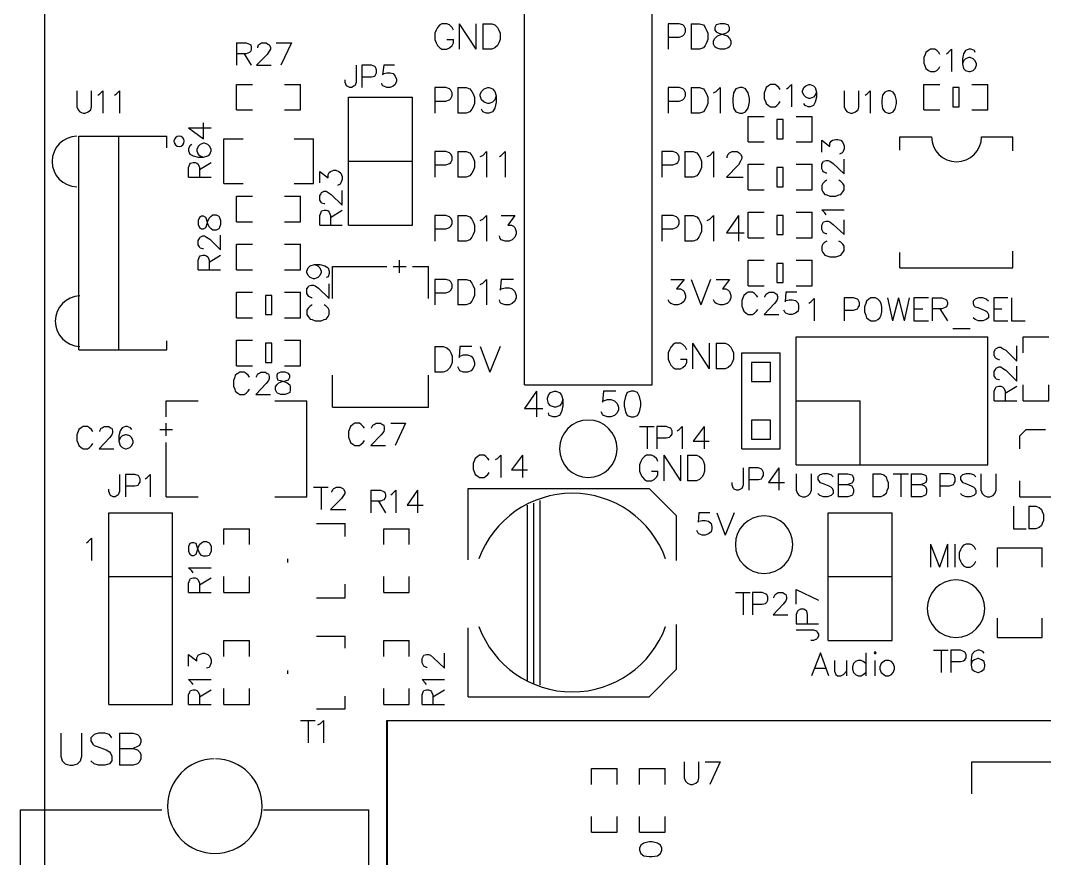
# Model space of a CAD drawing. Extents: x 38.11 to 42.78, y 50.2 to 57.
# Drawn here: x 38.112 to 39.714, y 52.509 to 53.82 of the extents above; entities that cross this region are included whole.
import ezdxf

# ---------------------------------------------------------------- set-up
doc = ezdxf.new("R2010")
doc.units = 0
doc.layers.get('0').update_dxf_attribs({"linetype": 'CONTINUOUS'})
doc.layers.add('gm1', color=3, linetype='CONTINUOUS')
doc.layers.add('gto', color=1, linetype='CONTINUOUS')

# ---------------------------------------------------------------- blocks, each defined once
blk = doc.blocks.new('D12')
blk.add_lwpolyline([(-0.015, -0.015), (0.015, -0.015), (0.015, 0.015), (-0.015, 0.015)], close=True)
blk = doc.blocks.new('D92')
blk.add_lwpolyline([(-0.005, -0.015), (0.005, -0.015), (0.005, 0.015), (-0.005, 0.015)], close=True)

msp = doc.modelspace()

# ---------------------------------------------------------------- linework, layer by layer
at = {"layer": 'gm1', "color": 3}
msp.add_lwpolyline([(38.15, 50.2), (38.15, 57), (42.65, 57)], dxfattribs=at)
at = {"layer": 'gto', "color": 1}
for points in [[(38.15, 50.2), (38.15, 57), (42.65, 57)], [(38.9, 53.25), (38.9, 55.75), (39.1, 55.75)], [(39.1, 53.25), (39.1, 55.75)], [(38.789, 53.805), (38.787, 53.809), (38.783, 53.813), (38.779, 53.815), (38.771, 53.815), (38.768, 53.813), (38.764, 53.809), (38.762, 53.805), (38.76, 53.8), (38.76, 53.79), (38.762, 53.785), (38.764, 53.781), (38.768, 53.777), (38.771, 53.775), (38.779, 53.775), (38.783, 53.777), (38.787, 53.781), (38.789, 53.785), (38.789, 53.79)], [(38.798, 53.815), (38.798, 53.775)], [(38.798, 53.815), (38.824, 53.775)], [(38.824, 53.815), (38.824, 53.775)], [(38.835, 53.815), (38.835, 53.775)], [(38.835, 53.815), (38.849, 53.815), (38.854, 53.813), (38.858, 53.809), (38.86, 53.805), (38.862, 53.8), (38.862, 53.79), (38.86, 53.785), (38.858, 53.781), (38.854, 53.777), (38.849, 53.775), (38.835, 53.775)], [(39.125, 53.794), (39.142, 53.794), (39.148, 53.796), (39.15, 53.798), (39.152, 53.802), (39.152, 53.807), (39.15, 53.811), (39.148, 53.813), (39.142, 53.815), (39.125, 53.815), (39.125, 53.775)], [(39.161, 53.815), (39.161, 53.775)], [(39.161, 53.815), (39.174, 53.815), (39.18, 53.813), (39.183, 53.809), (39.185, 53.805), (39.187, 53.8), (39.187, 53.79), (39.185, 53.785), (39.183, 53.781), (39.18, 53.777), (39.174, 53.775), (39.161, 53.775)], [(39.206, 53.815), (39.2, 53.813), (39.198, 53.809), (39.198, 53.805), (39.2, 53.802), (39.204, 53.8), (39.211, 53.798), (39.217, 53.796), (39.221, 53.792), (39.223, 53.788), (39.223, 53.783), (39.221, 53.779), (39.219, 53.777), (39.213, 53.775), (39.206, 53.775), (39.2, 53.777), (39.198, 53.779), (39.196, 53.783), (39.196, 53.788), (39.198, 53.792), (39.202, 53.796), (39.208, 53.798), (39.215, 53.8), (39.219, 53.802), (39.221, 53.805), (39.221, 53.809), (39.219, 53.813), (39.213, 53.815), (39.206, 53.815)], [(38.45, 53.785), (38.45, 53.75)], [(38.45, 53.785), (38.465, 53.785), (38.47, 53.783), (38.472, 53.782), (38.473, 53.778), (38.473, 53.775), (38.472, 53.772), (38.47, 53.77), (38.465, 53.768), (38.45, 53.768)], [(38.483, 53.777), (38.483, 53.778), (38.484, 53.782), (38.486, 53.783), (38.489, 53.785), (38.496, 53.785), (38.499, 53.783), (38.501, 53.782), (38.503, 53.778), (38.503, 53.775), (38.501, 53.772), (38.498, 53.767), (38.481, 53.75), (38.504, 53.75)], [(38.512, 53.785), (38.536, 53.785)], [(38.536, 53.785), (38.519, 53.75)], [(38.779, 53.79), (38.789, 53.79)], [(38.462, 53.768), (38.473, 53.75)], [(39.55, 53.767), (39.548, 53.77), (39.545, 53.773), (39.542, 53.775), (39.535, 53.775), (39.532, 53.773), (39.528, 53.77), (39.527, 53.767), (39.525, 53.762), (39.525, 53.753), (39.527, 53.748), (39.528, 53.745), (39.532, 53.742), (39.535, 53.74), (39.542, 53.74), (39.545, 53.742), (39.548, 53.745), (39.55, 53.748)], [(39.56, 53.768), (39.563, 53.77), (39.568, 53.775), (39.568, 53.74)], [(39.605, 53.77), (39.604, 53.773), (39.599, 53.775), (39.595, 53.775), (39.59, 53.773), (39.587, 53.768), (39.585, 53.76), (39.585, 53.752), (39.587, 53.745), (39.59, 53.742), (39.595, 53.74), (39.597, 53.74), (39.602, 53.742), (39.605, 53.745), (39.607, 53.75), (39.607, 53.752), (39.605, 53.757), (39.602, 53.76), (39.597, 53.762), (39.595, 53.762), (39.59, 53.76), (39.587, 53.757), (39.585, 53.752)], [(38.637, 53.75), (38.637, 53.723), (38.635, 53.718), (38.633, 53.717), (38.63, 53.715), (38.627, 53.715), (38.623, 53.717), (38.622, 53.718), (38.62, 53.723), (38.62, 53.727)], [(38.646, 53.732), (38.661, 53.732), (38.666, 53.733), (38.667, 53.735), (38.669, 53.738), (38.669, 53.743), (38.667, 53.747), (38.666, 53.748), (38.661, 53.75), (38.646, 53.75), (38.646, 53.715)], [(38.697, 53.75), (38.68, 53.75), (38.678, 53.735), (38.68, 53.737), (38.685, 53.738), (38.69, 53.738), (38.695, 53.737), (38.698, 53.733), (38.7, 53.728), (38.7, 53.725), (38.698, 53.72), (38.695, 53.717), (38.69, 53.715), (38.685, 53.715), (38.68, 53.717), (38.678, 53.718), (38.677, 53.722)], [(38.45, 53.68), (38.45, 53.72), (38.475, 53.72)], [(38.525, 53.72), (38.55, 53.72)], [(38.55, 53.68), (38.55, 53.72)], [(38.76, 53.694), (38.777, 53.694), (38.783, 53.696), (38.785, 53.698), (38.787, 53.702), (38.787, 53.707), (38.785, 53.711), (38.783, 53.713), (38.777, 53.715), (38.76, 53.715), (38.76, 53.675)], [(38.796, 53.715), (38.796, 53.675)], [(38.796, 53.715), (38.809, 53.715), (38.815, 53.713), (38.818, 53.709), (38.82, 53.705), (38.822, 53.7), (38.822, 53.69), (38.82, 53.685), (38.818, 53.681), (38.815, 53.677), (38.809, 53.675), (38.796, 53.675)], [(38.856, 53.702), (38.854, 53.696), (38.85, 53.692), (38.845, 53.69), (38.843, 53.69), (38.837, 53.692), (38.833, 53.696), (38.831, 53.702), (38.831, 53.704), (38.833, 53.709), (38.837, 53.713), (38.843, 53.715), (38.845, 53.715), (38.85, 53.713), (38.854, 53.709), (38.856, 53.702), (38.856, 53.692), (38.854, 53.683), (38.85, 53.677), (38.845, 53.675), (38.841, 53.675), (38.835, 53.677), (38.833, 53.681)], [(39.125, 53.694), (39.142, 53.694), (39.148, 53.696), (39.15, 53.698), (39.152, 53.702), (39.152, 53.707), (39.15, 53.711), (39.148, 53.713), (39.142, 53.715), (39.125, 53.715), (39.125, 53.675)], [(39.161, 53.715), (39.161, 53.675)], [(39.161, 53.715), (39.174, 53.715), (39.18, 53.713), (39.183, 53.709), (39.185, 53.705), (39.187, 53.7), (39.187, 53.69), (39.185, 53.685), (39.183, 53.681), (39.18, 53.677), (39.174, 53.675), (39.161, 53.675)], [(39.196, 53.707), (39.2, 53.709), (39.206, 53.715), (39.206, 53.675)], [(39.237, 53.715), (39.231, 53.713), (39.227, 53.707), (39.226, 53.698), (39.226, 53.692), (39.227, 53.683), (39.231, 53.677), (39.237, 53.675), (39.241, 53.675), (39.246, 53.677), (39.25, 53.683), (39.252, 53.692), (39.252, 53.698), (39.25, 53.707), (39.246, 53.713), (39.241, 53.715), (39.237, 53.715)], [(39.3, 53.712), (39.298, 53.715), (39.295, 53.718), (39.292, 53.72), (39.285, 53.72), (39.282, 53.718), (39.278, 53.715), (39.277, 53.712), (39.275, 53.707), (39.275, 53.698), (39.277, 53.693), (39.278, 53.69), (39.282, 53.687), (39.285, 53.685), (39.292, 53.685), (39.295, 53.687), (39.298, 53.69), (39.3, 53.693)], [(39.31, 53.713), (39.313, 53.715), (39.318, 53.72), (39.318, 53.685)], [(39.357, 53.708), (39.355, 53.703), (39.352, 53.7), (39.347, 53.698), (39.345, 53.698), (39.34, 53.7), (39.337, 53.703), (39.335, 53.708), (39.335, 53.71), (39.337, 53.715), (39.34, 53.718), (39.345, 53.72), (39.347, 53.72), (39.352, 53.718), (39.355, 53.715), (39.357, 53.708), (39.357, 53.7), (39.355, 53.692), (39.352, 53.687), (39.347, 53.685), (39.344, 53.685), (39.339, 53.687), (39.337, 53.69)], [(39.525, 53.72), (39.55, 53.72)], [(39.525, 53.68), (39.525, 53.72)], [(39.6, 53.68), (39.625, 53.68), (39.625, 53.72)], [(39.6, 53.72), (39.625, 53.72)], [(38.2, 53.71), (38.2, 53.685), (38.202, 53.68), (38.205, 53.677), (38.21, 53.675), (38.213, 53.675), (38.218, 53.677), (38.222, 53.68), (38.223, 53.685), (38.223, 53.71)], [(38.233, 53.703), (38.236, 53.705), (38.241, 53.71), (38.241, 53.675)], [(38.259, 53.703), (38.262, 53.705), (38.267, 53.71), (38.267, 53.675)], [(38.625, 53.7), (38.725, 53.7)], [(38.625, 53.5), (38.625, 53.7)], [(38.725, 53.5), (38.725, 53.7)], [(39.4, 53.71), (39.4, 53.685), (39.402, 53.68), (39.405, 53.677), (39.41, 53.675), (39.413, 53.675), (39.418, 53.677), (39.422, 53.68), (39.423, 53.685), (39.423, 53.71)], [(39.433, 53.703), (39.436, 53.705), (39.441, 53.71), (39.441, 53.675)], [(39.469, 53.71), (39.464, 53.708), (39.46, 53.703), (39.459, 53.695), (39.459, 53.69), (39.46, 53.682), (39.464, 53.677), (39.469, 53.675), (39.472, 53.675), (39.477, 53.677), (39.48, 53.682), (39.482, 53.69), (39.482, 53.695), (39.48, 53.703), (39.477, 53.708), (39.472, 53.71), (39.469, 53.71)], [(38.45, 53.68), (38.475, 53.68)], [(38.525, 53.68), (38.55, 53.68)], [(39.25, 53.67), (39.275, 53.67)], [(39.25, 53.63), (39.25, 53.67)], [(39.325, 53.63), (39.35, 53.63), (39.35, 53.67)], [(39.325, 53.67), (39.35, 53.67)], [(39.525, 53.68), (39.55, 53.68)], [(38.375, 53.652), (38.398, 53.635), (38.398, 53.66)], [(38.375, 53.652), (38.41, 53.652)], [(38.203, 53.639), (38.341, 53.639)], [(38.203, 53.305), (38.203, 53.639)], [(38.266, 53.305), (38.266, 53.639)], [(38.341, 53.621), (38.341, 53.639)], [(38.43, 53.635), (38.46, 53.635)], [(38.43, 53.565), (38.43, 53.635)], [(38.54, 53.565), (38.57, 53.565), (38.57, 53.635)], [(38.54, 53.635), (38.57, 53.635)], [(39.487, 53.638), (39.537, 53.638)], [(39.487, 53.617), (39.487, 53.638)], [(39.615, 53.638), (39.664, 53.638)], [(39.664, 53.616), (39.664, 53.638)], [(38.38, 53.626), (38.377, 53.624), (38.375, 53.619), (38.375, 53.616), (38.377, 53.611), (38.382, 53.608), (38.39, 53.606), (38.398, 53.606), (38.405, 53.608), (38.408, 53.611), (38.41, 53.616), (38.41, 53.618), (38.408, 53.623), (38.405, 53.626), (38.4, 53.628), (38.398, 53.628), (38.393, 53.626), (38.39, 53.623), (38.388, 53.618), (38.388, 53.616), (38.39, 53.611), (38.393, 53.608), (38.398, 53.606)], [(39.25, 53.63), (39.275, 53.63)], [(39.365, 53.614), (39.365, 53.633), (39.378, 53.623), (39.378, 53.628), (39.38, 53.631), (39.382, 53.633), (39.387, 53.634), (39.39, 53.634), (39.395, 53.633), (39.398, 53.629), (39.4, 53.624), (39.4, 53.619), (39.398, 53.614), (39.397, 53.613), (39.393, 53.611)], [(38.76, 53.594), (38.777, 53.594), (38.783, 53.596), (38.785, 53.598), (38.787, 53.602), (38.787, 53.607), (38.785, 53.611), (38.783, 53.613), (38.777, 53.615), (38.76, 53.615), (38.76, 53.575)], [(38.796, 53.615), (38.796, 53.575)], [(38.796, 53.615), (38.809, 53.615), (38.815, 53.613), (38.818, 53.609), (38.82, 53.605), (38.822, 53.6), (38.822, 53.59), (38.82, 53.585), (38.818, 53.581), (38.815, 53.577), (38.809, 53.575), (38.796, 53.575)], [(38.831, 53.607), (38.835, 53.609), (38.841, 53.615), (38.841, 53.575)], [(38.861, 53.607), (38.864, 53.609), (38.87, 53.615), (38.87, 53.575)], [(39.115, 53.594), (39.132, 53.594), (39.138, 53.596), (39.14, 53.598), (39.142, 53.602), (39.142, 53.607), (39.14, 53.611), (39.138, 53.613), (39.132, 53.615), (39.115, 53.615), (39.115, 53.575)], [(39.151, 53.615), (39.151, 53.575)], [(39.151, 53.615), (39.164, 53.615), (39.17, 53.613), (39.173, 53.609), (39.175, 53.605), (39.177, 53.6), (39.177, 53.59), (39.175, 53.585), (39.173, 53.581), (39.17, 53.577), (39.164, 53.575), (39.151, 53.575)], [(39.186, 53.607), (39.19, 53.609), (39.196, 53.615), (39.196, 53.575)], [(39.217, 53.605), (39.217, 53.607), (39.219, 53.611), (39.221, 53.613), (39.225, 53.615), (39.233, 53.615), (39.236, 53.613), (39.238, 53.611), (39.24, 53.607), (39.24, 53.604), (39.238, 53.6), (39.235, 53.594), (39.216, 53.575), (39.242, 53.575)], [(39.373, 53.581), (39.372, 53.581), (39.368, 53.583), (39.367, 53.585), (39.365, 53.588), (39.365, 53.595), (39.367, 53.598), (39.368, 53.6), (39.372, 53.601), (39.375, 53.601), (39.378, 53.6), (39.383, 53.596), (39.4, 53.58), (39.4, 53.603)], [(38.375, 53.575), (38.375, 53.59), (38.377, 53.595), (38.378, 53.597), (38.382, 53.598), (38.385, 53.598), (38.388, 53.597), (38.39, 53.595), (38.392, 53.59), (38.392, 53.575)], [(38.392, 53.587), (38.41, 53.598)], [(38.625, 53.6), (38.725, 53.6)], [(39.25, 53.595), (39.275, 53.595)], [(39.25, 53.555), (39.25, 53.595)], [(39.325, 53.555), (39.35, 53.555), (39.35, 53.595)], [(39.325, 53.595), (39.35, 53.595)], [(38.375, 53.575), (38.41, 53.575)], [(38.58, 53.566), (38.58, 53.584), (38.593, 53.574), (38.593, 53.579), (38.595, 53.582), (38.597, 53.584), (38.602, 53.586), (38.605, 53.586), (38.61, 53.584), (38.613, 53.581), (38.615, 53.576), (38.615, 53.571), (38.613, 53.566), (38.612, 53.564), (38.608, 53.562)], [(38.43, 53.565), (38.46, 53.565)], [(39.25, 53.555), (39.275, 53.555)], [(39.373, 53.57), (39.37, 53.568), (39.367, 53.565), (39.365, 53.562), (39.365, 53.555), (39.367, 53.552), (39.37, 53.548), (39.373, 53.547), (39.378, 53.545), (39.387, 53.545), (39.392, 53.547), (39.395, 53.548), (39.398, 53.552), (39.4, 53.555), (39.4, 53.562), (39.398, 53.565), (39.395, 53.568), (39.392, 53.57)], [(38.45, 53.545), (38.475, 53.545)], [(38.45, 53.505), (38.45, 53.545)], [(38.525, 53.505), (38.55, 53.505), (38.55, 53.545)], [(38.525, 53.545), (38.55, 53.545)], [(38.588, 53.533), (38.587, 53.533), (38.583, 53.534), (38.582, 53.536), (38.58, 53.539), (38.58, 53.546), (38.582, 53.549), (38.583, 53.551), (38.587, 53.553), (38.59, 53.553), (38.593, 53.551), (38.598, 53.548), (38.615, 53.531), (38.615, 53.554)], [(38.58, 53.5), (38.58, 53.515), (38.582, 53.52), (38.583, 53.522), (38.587, 53.523), (38.59, 53.523), (38.593, 53.522), (38.595, 53.52), (38.597, 53.515), (38.597, 53.5)], [(38.597, 53.512), (38.615, 53.523)], [(39.372, 53.516), (39.37, 53.519), (39.365, 53.524), (39.4, 53.524)], [(38.39, 53.501), (38.392, 53.496), (38.395, 53.494), (38.398, 53.494), (38.402, 53.496), (38.403, 53.499), (38.405, 53.506), (38.407, 53.511), (38.41, 53.514), (38.413, 53.516), (38.418, 53.516), (38.422, 53.514), (38.423, 53.512), (38.425, 53.507), (38.425, 53.501), (38.423, 53.496), (38.422, 53.494), (38.418, 53.492), (38.413, 53.492), (38.41, 53.494), (38.407, 53.497), (38.405, 53.502), (38.403, 53.509), (38.402, 53.512), (38.398, 53.514), (38.395, 53.514), (38.392, 53.512), (38.39, 53.507), (38.39, 53.501)], [(38.76, 53.494), (38.777, 53.494), (38.783, 53.496), (38.785, 53.498), (38.787, 53.502), (38.787, 53.507), (38.785, 53.511), (38.783, 53.513), (38.777, 53.515), (38.76, 53.515), (38.76, 53.475)], [(38.796, 53.515), (38.796, 53.475)], [(38.796, 53.515), (38.809, 53.515), (38.815, 53.513), (38.818, 53.509), (38.82, 53.505), (38.822, 53.5), (38.822, 53.49), (38.82, 53.485), (38.818, 53.481), (38.815, 53.477), (38.809, 53.475), (38.796, 53.475)], [(38.831, 53.507), (38.835, 53.509), (38.841, 53.515), (38.841, 53.475)], [(38.864, 53.515), (38.885, 53.515), (38.874, 53.5), (38.88, 53.5), (38.883, 53.498), (38.885, 53.496), (38.887, 53.49), (38.887, 53.486), (38.885, 53.481), (38.881, 53.477), (38.876, 53.475), (38.87, 53.475), (38.864, 53.477), (38.862, 53.479), (38.861, 53.483)], [(39.115, 53.494), (39.132, 53.494), (39.138, 53.496), (39.14, 53.498), (39.142, 53.502), (39.142, 53.507), (39.14, 53.511), (39.138, 53.513), (39.132, 53.515), (39.115, 53.515), (39.115, 53.475)], [(39.151, 53.515), (39.151, 53.475)], [(39.151, 53.515), (39.164, 53.515), (39.17, 53.513), (39.173, 53.509), (39.175, 53.505), (39.177, 53.5), (39.177, 53.49), (39.175, 53.485), (39.173, 53.481), (39.17, 53.477), (39.164, 53.475), (39.151, 53.475)], [(39.186, 53.507), (39.19, 53.509), (39.196, 53.515), (39.196, 53.475)], [(39.235, 53.515), (39.216, 53.488), (39.244, 53.488)], [(39.235, 53.515), (39.235, 53.475)], [(39.25, 53.52), (39.275, 53.52)], [(39.25, 53.48), (39.25, 53.52)], [(39.325, 53.48), (39.35, 53.48), (39.35, 53.52)], [(39.325, 53.52), (39.35, 53.52)], [(39.373, 53.486), (39.372, 53.486), (39.368, 53.488), (39.367, 53.49), (39.365, 53.493), (39.365, 53.5), (39.367, 53.503), (39.368, 53.505), (39.372, 53.506), (39.375, 53.506), (39.378, 53.505), (39.383, 53.501), (39.4, 53.485), (39.4, 53.508)], [(38.45, 53.505), (38.475, 53.505)], [(38.58, 53.5), (38.615, 53.5)], [(38.625, 53.5), (38.725, 53.5)], [(38.398, 53.463), (38.397, 53.463), (38.393, 53.464), (38.392, 53.466), (38.39, 53.469), (38.39, 53.476), (38.392, 53.479), (38.393, 53.481), (38.397, 53.483), (38.4, 53.483), (38.403, 53.481), (38.408, 53.478), (38.425, 53.461), (38.425, 53.484)], [(39.25, 53.48), (39.275, 53.48)], [(39.373, 53.475), (39.37, 53.473), (39.367, 53.47), (39.365, 53.467), (39.365, 53.46), (39.367, 53.457), (39.37, 53.453), (39.373, 53.452), (39.378, 53.45), (39.387, 53.45), (39.392, 53.452), (39.395, 53.453), (39.398, 53.457), (39.4, 53.46), (39.4, 53.467), (39.398, 53.47), (39.395, 53.473), (39.392, 53.475)], [(38.45, 53.47), (38.475, 53.47)], [(38.45, 53.43), (38.45, 53.47)], [(38.525, 53.43), (38.55, 53.43), (38.55, 53.47)], [(38.525, 53.47), (38.55, 53.47)], [(39.664, 53.433), (39.664, 53.459)], [(38.39, 53.43), (38.39, 53.445), (38.392, 53.45), (38.393, 53.452), (38.397, 53.453), (38.4, 53.453), (38.403, 53.452), (38.405, 53.45), (38.407, 53.445), (38.407, 53.43)], [(38.407, 53.442), (38.425, 53.453)], [(38.705, 53.425), (38.705, 53.445)], [(39.25, 53.445), (39.275, 53.445)], [(39.25, 53.405), (39.25, 53.445)], [(39.325, 53.405), (39.35, 53.405), (39.35, 53.445)], [(39.325, 53.445), (39.35, 53.445)], [(39.487, 53.433), (39.487, 53.457)], [(38.39, 53.43), (38.425, 53.43)], [(38.45, 53.43), (38.475, 53.43)], [(38.572, 53.438), (38.577, 53.436), (38.58, 53.433), (38.582, 53.428), (38.582, 53.426), (38.58, 53.421), (38.577, 53.418), (38.572, 53.416), (38.57, 53.416), (38.565, 53.418), (38.562, 53.421), (38.56, 53.426), (38.56, 53.428), (38.562, 53.433), (38.565, 53.436), (38.572, 53.438), (38.58, 53.438), (38.588, 53.436), (38.593, 53.433), (38.595, 53.428), (38.595, 53.424), (38.593, 53.419), (38.59, 53.418)], [(38.6, 53.385), (38.6, 53.435)], [(38.6, 53.435), (38.685, 53.435)], [(38.695, 53.435), (38.715, 53.435)], [(38.725, 53.435), (38.75, 53.435)], [(38.75, 53.385), (38.75, 53.435)], [(38.75, 53.425), (38.75, 53.435)], [(39.487, 53.433), (39.664, 53.433)], [(38.76, 53.394), (38.777, 53.394), (38.783, 53.396), (38.785, 53.398), (38.787, 53.402), (38.787, 53.407), (38.785, 53.411), (38.783, 53.413), (38.777, 53.415), (38.76, 53.415), (38.76, 53.375)], [(38.796, 53.415), (38.796, 53.375)], [(38.796, 53.415), (38.809, 53.415), (38.815, 53.413), (38.818, 53.409), (38.82, 53.405), (38.822, 53.4), (38.822, 53.39), (38.82, 53.385), (38.818, 53.381), (38.815, 53.377), (38.809, 53.375), (38.796, 53.375)], [(38.831, 53.407), (38.835, 53.409), (38.841, 53.415), (38.841, 53.375)], [(38.883, 53.415), (38.864, 53.415), (38.862, 53.398), (38.864, 53.4), (38.87, 53.402), (38.876, 53.402), (38.881, 53.4), (38.885, 53.396), (38.887, 53.39), (38.887, 53.386), (38.885, 53.381), (38.881, 53.377), (38.876, 53.375), (38.87, 53.375), (38.864, 53.377), (38.862, 53.379), (38.861, 53.383)], [(39.129, 53.415), (39.15, 53.415), (39.138, 53.4), (39.144, 53.4), (39.148, 53.398), (39.15, 53.396), (39.152, 53.39), (39.152, 53.386), (39.15, 53.381), (39.146, 53.377), (39.14, 53.375), (39.135, 53.375), (39.129, 53.377), (39.127, 53.379), (39.125, 53.383)], [(39.161, 53.415), (39.176, 53.375)], [(39.191, 53.415), (39.176, 53.375)], [(39.2, 53.415), (39.221, 53.415), (39.21, 53.4), (39.215, 53.4), (39.219, 53.398), (39.221, 53.396), (39.223, 53.39), (39.223, 53.386), (39.221, 53.381), (39.217, 53.377), (39.211, 53.375), (39.206, 53.375), (39.2, 53.377), (39.198, 53.379), (39.196, 53.383)], [(38.45, 53.355), (38.45, 53.395), (38.475, 53.395)], [(38.525, 53.395), (38.55, 53.395)], [(38.55, 53.355), (38.55, 53.395)], [(38.568, 53.386), (38.567, 53.386), (38.563, 53.388), (38.562, 53.39), (38.56, 53.393), (38.56, 53.4), (38.562, 53.403), (38.563, 53.405), (38.567, 53.406), (38.57, 53.406), (38.573, 53.405), (38.578, 53.401), (38.595, 53.385), (38.595, 53.408)], [(39.265, 53.387), (39.263, 53.39), (39.26, 53.393), (39.257, 53.395), (39.25, 53.395), (39.247, 53.393), (39.243, 53.39), (39.242, 53.387), (39.24, 53.382), (39.24, 53.373), (39.242, 53.368), (39.243, 53.365), (39.247, 53.362), (39.25, 53.36), (39.257, 53.36), (39.26, 53.362), (39.263, 53.365), (39.265, 53.368)], [(39.25, 53.405), (39.275, 53.405)], [(39.276, 53.387), (39.276, 53.388), (39.278, 53.392), (39.28, 53.393), (39.283, 53.395), (39.29, 53.395), (39.293, 53.393), (39.295, 53.392), (39.296, 53.388), (39.296, 53.385), (39.295, 53.382), (39.291, 53.377), (39.275, 53.36), (39.298, 53.36)], [(39.326, 53.395), (39.309, 53.395), (39.308, 53.38), (39.309, 53.382), (39.314, 53.383), (39.319, 53.383), (39.324, 53.382), (39.328, 53.378), (39.329, 53.373), (39.329, 53.37), (39.328, 53.365), (39.324, 53.362), (39.319, 53.36), (39.314, 53.36), (39.309, 53.362), (39.308, 53.363), (39.306, 53.367)], [(39.345, 53.378), (39.348, 53.38), (39.353, 53.385), (39.353, 53.35)], [(39.4, 53.367), (39.415, 53.367), (39.421, 53.369), (39.422, 53.371), (39.424, 53.374), (39.424, 53.379), (39.422, 53.383), (39.421, 53.384), (39.415, 53.386), (39.4, 53.386), (39.4, 53.35)], [(39.442, 53.386), (39.439, 53.384), (39.435, 53.381), (39.434, 53.377), (39.432, 53.372), (39.432, 53.364), (39.434, 53.359), (39.435, 53.355), (39.439, 53.352), (39.442, 53.35), (39.449, 53.35), (39.453, 53.352), (39.456, 53.355), (39.458, 53.359), (39.459, 53.364), (39.459, 53.372), (39.458, 53.377), (39.456, 53.381), (39.453, 53.384), (39.449, 53.386), (39.442, 53.386)], [(39.468, 53.386), (39.476, 53.35)], [(39.485, 53.386), (39.476, 53.35)], [(39.485, 53.386), (39.494, 53.35)], [(39.502, 53.386), (39.494, 53.35)], [(39.532, 53.386), (39.509, 53.386), (39.509, 53.35), (39.532, 53.35)], [(39.538, 53.386), (39.538, 53.35)], [(39.538, 53.386), (39.553, 53.386), (39.558, 53.384), (39.56, 53.383), (39.562, 53.379), (39.562, 53.376), (39.56, 53.372), (39.558, 53.371), (39.553, 53.369), (39.538, 53.369)], [(39.626, 53.381), (39.622, 53.384), (39.617, 53.386), (39.61, 53.386), (39.605, 53.384), (39.602, 53.381), (39.602, 53.377), (39.603, 53.374), (39.605, 53.372), (39.609, 53.371), (39.619, 53.367), (39.622, 53.365), (39.624, 53.364), (39.626, 53.36), (39.626, 53.355), (39.622, 53.352), (39.617, 53.35), (39.61, 53.35), (39.605, 53.352), (39.602, 53.355)], [(39.656, 53.386), (39.634, 53.386), (39.634, 53.35), (39.656, 53.35)], [(39.662, 53.386), (39.662, 53.35), (39.683, 53.35)], [(38.568, 53.375), (38.565, 53.373), (38.562, 53.37), (38.56, 53.367), (38.56, 53.36), (38.562, 53.357), (38.565, 53.353), (38.568, 53.352), (38.573, 53.35), (38.582, 53.35), (38.587, 53.352), (38.59, 53.353), (38.593, 53.357), (38.595, 53.36), (38.595, 53.367), (38.593, 53.37), (38.59, 53.373), (38.587, 53.375)], [(39.509, 53.369), (39.523, 53.369)], [(39.55, 53.369), (39.562, 53.35)], [(39.634, 53.369), (39.647, 53.369)], [(38.45, 53.355), (38.475, 53.355)], [(38.525, 53.355), (38.55, 53.355)], [(39.57, 53.338), (39.597, 53.338)], [(38.341, 53.305), (38.341, 53.319)], [(38.45, 53.28), (38.45, 53.32), (38.475, 53.32)], [(38.525, 53.32), (38.55, 53.32)], [(38.55, 53.28), (38.55, 53.32)], [(39.154, 53.305), (39.152, 53.309), (39.148, 53.313), (39.144, 53.315), (39.136, 53.315), (39.133, 53.313), (39.129, 53.309), (39.127, 53.305), (39.125, 53.3), (39.125, 53.29), (39.127, 53.285), (39.129, 53.281), (39.133, 53.277), (39.136, 53.275), (39.144, 53.275), (39.148, 53.277), (39.152, 53.281), (39.154, 53.285), (39.154, 53.29)], [(39.163, 53.315), (39.163, 53.275)], [(39.163, 53.315), (39.189, 53.275)], [(39.189, 53.315), (39.189, 53.275)], [(39.2, 53.315), (39.2, 53.275)], [(39.2, 53.315), (39.214, 53.315), (39.219, 53.313), (39.223, 53.309), (39.225, 53.305), (39.227, 53.3), (39.227, 53.29), (39.225, 53.285), (39.223, 53.281), (39.219, 53.277), (39.214, 53.275), (39.2, 53.275)], [(39.325, 53.125), (39.625, 53.125), (39.625, 53.325)], [(39.325, 53.125), (39.325, 53.325), (39.625, 53.325)], [(39.68, 53.325), (39.72, 53.325)], [(39.68, 53.3), (39.68, 53.325)], [(38.203, 53.305), (38.341, 53.305)], [(38.76, 53.31), (38.76, 53.27)], [(38.76, 53.31), (38.773, 53.31), (38.779, 53.308), (38.783, 53.304), (38.785, 53.3), (38.787, 53.295), (38.787, 53.285), (38.785, 53.28), (38.783, 53.276), (38.779, 53.272), (38.773, 53.27), (38.76, 53.27)], [(38.818, 53.31), (38.799, 53.31), (38.798, 53.293), (38.799, 53.295), (38.805, 53.297), (38.811, 53.297), (38.817, 53.295), (38.82, 53.291), (38.822, 53.285), (38.822, 53.281), (38.82, 53.276), (38.817, 53.272), (38.811, 53.27), (38.805, 53.27), (38.799, 53.272), (38.798, 53.274), (38.796, 53.278)], [(38.831, 53.31), (38.846, 53.27)], [(38.862, 53.31), (38.846, 53.27)], [(39.24, 53.3), (39.3, 53.3)], [(39.24, 53.15), (39.24, 53.3)], [(39.3, 53.15), (39.3, 53.3)], [(39.643, 53.289), (39.642, 53.289), (39.638, 53.291), (39.637, 53.292), (39.635, 53.296), (39.635, 53.302), (39.637, 53.306), (39.638, 53.307), (39.642, 53.309), (39.645, 53.309), (39.648, 53.307), (39.653, 53.304), (39.67, 53.287), (39.67, 53.311)], [(39.144, 53.29), (39.154, 53.29)], [(38.47, 53.262), (38.468, 53.265), (38.465, 53.268), (38.462, 53.27), (38.455, 53.27), (38.452, 53.268), (38.448, 53.265), (38.447, 53.262), (38.445, 53.257), (38.445, 53.248), (38.447, 53.243), (38.448, 53.24), (38.452, 53.237), (38.455, 53.235), (38.462, 53.235), (38.465, 53.237), (38.468, 53.24), (38.47, 53.243)], [(38.45, 53.28), (38.475, 53.28)], [(38.481, 53.262), (38.481, 53.263), (38.483, 53.267), (38.485, 53.268), (38.488, 53.27), (38.495, 53.27), (38.498, 53.268), (38.5, 53.267), (38.501, 53.263), (38.501, 53.26), (38.5, 53.257), (38.496, 53.252), (38.48, 53.235), (38.503, 53.235)], [(38.519, 53.27), (38.514, 53.268), (38.513, 53.265), (38.513, 53.262), (38.514, 53.258), (38.518, 53.257), (38.524, 53.255), (38.529, 53.253), (38.533, 53.25), (38.534, 53.247), (38.534, 53.242), (38.533, 53.238), (38.531, 53.237), (38.526, 53.235), (38.519, 53.235), (38.514, 53.237), (38.513, 53.238), (38.511, 53.242), (38.511, 53.247), (38.513, 53.25), (38.516, 53.253), (38.521, 53.255), (38.528, 53.257), (38.531, 53.258), (38.533, 53.262), (38.533, 53.265), (38.531, 53.268), (38.526, 53.27), (38.519, 53.27)], [(38.525, 53.28), (38.55, 53.28)], [(39.643, 53.258), (39.642, 53.258), (39.638, 53.259), (39.637, 53.261), (39.635, 53.264), (39.635, 53.271), (39.637, 53.274), (39.638, 53.276), (39.642, 53.278), (39.645, 53.278), (39.648, 53.276), (39.653, 53.273), (39.67, 53.256), (39.67, 53.279)], [(38.6, 53.215), (38.6, 53.265)], [(38.75, 53.215), (38.75, 53.265)], [(38.9, 53.25), (39.1, 53.25)], [(39.68, 53.225), (39.68, 53.25)], [(39.68, 53.225), (39.72, 53.225), (39.72, 53.25)], [(38.919, 53.24), (38.9, 53.213), (38.929, 53.213)], [(38.919, 53.24), (38.919, 53.2)], [(38.96, 53.227), (38.958, 53.221), (38.955, 53.217), (38.949, 53.215), (38.947, 53.215), (38.941, 53.217), (38.938, 53.221), (38.936, 53.227), (38.936, 53.229), (38.938, 53.234), (38.941, 53.238), (38.947, 53.24), (38.949, 53.24), (38.955, 53.238), (38.958, 53.234), (38.96, 53.227), (38.96, 53.217), (38.958, 53.208), (38.955, 53.202), (38.949, 53.2), (38.945, 53.2), (38.939, 53.202), (38.938, 53.206)], [(39.043, 53.24), (39.024, 53.24), (39.022, 53.223), (39.024, 53.225), (39.03, 53.227), (39.035, 53.227), (39.041, 53.225), (39.045, 53.221), (39.047, 53.215), (39.047, 53.211), (39.045, 53.206), (39.041, 53.202), (39.035, 53.2), (39.03, 53.2), (39.024, 53.202), (39.022, 53.204), (39.02, 53.208)], [(39.067, 53.24), (39.061, 53.238), (39.058, 53.232), (39.056, 53.223), (39.056, 53.217), (39.058, 53.208), (39.061, 53.202), (39.067, 53.2), (39.071, 53.2), (39.077, 53.202), (39.08, 53.208), (39.082, 53.217), (39.082, 53.223), (39.08, 53.232), (39.077, 53.238), (39.071, 53.24), (39.067, 53.24)], [(39.635, 53.225), (39.635, 53.24), (39.637, 53.245), (39.638, 53.247), (39.642, 53.248), (39.645, 53.248), (39.648, 53.247), (39.65, 53.245), (39.652, 53.24), (39.652, 53.225)], [(39.652, 53.237), (39.67, 53.248)], [(38.34, 53.225), (38.35, 53.225)], [(38.34, 53.225), (38.39, 53.225)], [(38.34, 53.2), (38.34, 53.225)], [(38.51, 53.075), (38.56, 53.075), (38.56, 53.225)], [(38.51, 53.225), (38.56, 53.225)], [(39.325, 53.225), (39.425, 53.225)], [(39.425, 53.125), (39.425, 53.225)], [(39.635, 53.225), (39.67, 53.225)], [(38.6, 53.215), (38.75, 53.215)], [(38.34, 53.17), (38.34, 53.19)], [(38.65, 53.182), (38.648, 53.185), (38.645, 53.188), (38.642, 53.19), (38.635, 53.19), (38.632, 53.188), (38.628, 53.185), (38.627, 53.182), (38.625, 53.177), (38.625, 53.168), (38.627, 53.163), (38.628, 53.16), (38.632, 53.157), (38.635, 53.155), (38.642, 53.155), (38.645, 53.157), (38.648, 53.16), (38.65, 53.163)], [(38.661, 53.182), (38.661, 53.183), (38.663, 53.187), (38.665, 53.188), (38.668, 53.19), (38.675, 53.19), (38.678, 53.188), (38.68, 53.187), (38.681, 53.183), (38.681, 53.18), (38.68, 53.177), (38.676, 53.172), (38.66, 53.155), (38.683, 53.155)], [(38.691, 53.19), (38.714, 53.19)], [(38.714, 53.19), (38.698, 53.155)], [(38.225, 53.177), (38.223, 53.18), (38.22, 53.183), (38.217, 53.185), (38.21, 53.185), (38.207, 53.183), (38.203, 53.18), (38.202, 53.177), (38.2, 53.172), (38.2, 53.163), (38.202, 53.158), (38.203, 53.155), (38.207, 53.152), (38.21, 53.15), (38.217, 53.15), (38.22, 53.152), (38.223, 53.155), (38.225, 53.158)], [(38.236, 53.177), (38.236, 53.178), (38.238, 53.182), (38.24, 53.183), (38.243, 53.185), (38.25, 53.185), (38.253, 53.183), (38.255, 53.182), (38.256, 53.178), (38.256, 53.175), (38.255, 53.172), (38.251, 53.167), (38.235, 53.15), (38.258, 53.15)], [(38.286, 53.18), (38.284, 53.183), (38.279, 53.185), (38.276, 53.185), (38.271, 53.183), (38.268, 53.178), (38.266, 53.17), (38.266, 53.162), (38.268, 53.155), (38.271, 53.152), (38.276, 53.15), (38.278, 53.15), (38.283, 53.152), (38.286, 53.155), (38.288, 53.16), (38.288, 53.162), (38.286, 53.167), (38.283, 53.17), (38.278, 53.172), (38.276, 53.172), (38.271, 53.17), (38.268, 53.167), (38.266, 53.162)], [(38.33, 53.18), (38.35, 53.18)], [(39.08, 53.185), (39.103, 53.185)], [(39.092, 53.185), (39.092, 53.15)], [(39.107, 53.167), (39.122, 53.167), (39.127, 53.168), (39.129, 53.17), (39.131, 53.173), (39.131, 53.178), (39.129, 53.182), (39.127, 53.183), (39.122, 53.185), (39.107, 53.185), (39.107, 53.15)], [(39.139, 53.178), (39.142, 53.18), (39.147, 53.185), (39.147, 53.15)], [(39.181, 53.185), (39.164, 53.162), (39.189, 53.162)], [(39.181, 53.185), (39.181, 53.15)], [(39.675, 53.17), (39.685, 53.18)], [(39.675, 53.15), (39.675, 53.17)], [(39.685, 53.18), (39.715, 53.18)], [(38.34, 53.075), (38.34, 53.16)], [(38.845, 53.132), (38.843, 53.135), (38.84, 53.138), (38.837, 53.14), (38.83, 53.14), (38.827, 53.138), (38.823, 53.135), (38.822, 53.132), (38.82, 53.127), (38.82, 53.118), (38.822, 53.113), (38.823, 53.11), (38.827, 53.107), (38.83, 53.105), (38.837, 53.105), (38.84, 53.107), (38.843, 53.11), (38.845, 53.113)], [(38.855, 53.133), (38.858, 53.135), (38.863, 53.14), (38.863, 53.105)], [(38.897, 53.14), (38.88, 53.117), (38.905, 53.117)], [(38.897, 53.14), (38.897, 53.105)], [(39.109, 53.13), (39.107, 53.134), (39.103, 53.138), (39.099, 53.14), (39.091, 53.14), (39.088, 53.138), (39.084, 53.134), (39.082, 53.13), (39.08, 53.125), (39.08, 53.115), (39.082, 53.11), (39.084, 53.106), (39.088, 53.102), (39.091, 53.1), (39.099, 53.1), (39.103, 53.102), (39.107, 53.106), (39.109, 53.11), (39.109, 53.115)], [(39.118, 53.14), (39.118, 53.1)], [(39.118, 53.14), (39.144, 53.1)], [(39.144, 53.14), (39.144, 53.1)], [(39.155, 53.14), (39.155, 53.1)], [(39.155, 53.14), (39.169, 53.14), (39.174, 53.138), (39.178, 53.134), (39.18, 53.13), (39.182, 53.125), (39.182, 53.115), (39.18, 53.11), (39.178, 53.106), (39.174, 53.102), (39.169, 53.1), (39.155, 53.1)], [(39.24, 53.15), (39.3, 53.15)], [(38.267, 53.11), (38.267, 53.083), (38.265, 53.078), (38.263, 53.077), (38.26, 53.075), (38.257, 53.075), (38.253, 53.077), (38.252, 53.078), (38.25, 53.083), (38.25, 53.087)], [(38.276, 53.092), (38.291, 53.092), (38.296, 53.093), (38.297, 53.095), (38.299, 53.098), (38.299, 53.103), (38.297, 53.107), (38.296, 53.108), (38.291, 53.11), (38.276, 53.11), (38.276, 53.075)], [(38.307, 53.103), (38.31, 53.105), (38.315, 53.11), (38.315, 53.075)], [(39.099, 53.115), (39.109, 53.115)], [(39.242, 53.12), (39.242, 53.093), (39.24, 53.088), (39.238, 53.087), (39.235, 53.085), (39.232, 53.085), (39.228, 53.087), (39.227, 53.088), (39.225, 53.093), (39.225, 53.097)], [(39.251, 53.102), (39.266, 53.102), (39.271, 53.103), (39.272, 53.105), (39.274, 53.108), (39.274, 53.113), (39.272, 53.117), (39.271, 53.118), (39.266, 53.12), (39.251, 53.12), (39.251, 53.085)], [(39.298, 53.12), (39.282, 53.097), (39.307, 53.097)], [(39.298, 53.12), (39.298, 53.085)], [(39.325, 53.111), (39.325, 53.085), (39.327, 53.08), (39.33, 53.077), (39.335, 53.075), (39.339, 53.075), (39.344, 53.077), (39.347, 53.08), (39.349, 53.085), (39.349, 53.111)], [(39.383, 53.106), (39.38, 53.109), (39.374, 53.111), (39.368, 53.111), (39.362, 53.109), (39.359, 53.106), (39.359, 53.102), (39.361, 53.099), (39.362, 53.097), (39.366, 53.096), (39.376, 53.092), (39.38, 53.09), (39.381, 53.089), (39.383, 53.085), (39.383, 53.08), (39.38, 53.077), (39.374, 53.075), (39.368, 53.075), (39.362, 53.077), (39.359, 53.08)], [(39.391, 53.111), (39.391, 53.075)], [(39.391, 53.111), (39.406, 53.111), (39.412, 53.109), (39.413, 53.108), (39.415, 53.104), (39.415, 53.101), (39.413, 53.097), (39.412, 53.096), (39.406, 53.094)], [(39.445, 53.111), (39.445, 53.075)], [(39.445, 53.111), (39.457, 53.111), (39.462, 53.109), (39.466, 53.106), (39.467, 53.102), (39.469, 53.097), (39.469, 53.089), (39.467, 53.084), (39.466, 53.08), (39.462, 53.077), (39.457, 53.075), (39.445, 53.075)], [(39.477, 53.111), (39.501, 53.111)], [(39.489, 53.111), (39.489, 53.075)], [(39.505, 53.111), (39.505, 53.075)], [(39.505, 53.111), (39.521, 53.111), (39.526, 53.109), (39.528, 53.108), (39.529, 53.104), (39.529, 53.101), (39.528, 53.097), (39.526, 53.096), (39.521, 53.094)], [(39.55, 53.092), (39.565, 53.092), (39.571, 53.094), (39.572, 53.096), (39.574, 53.099), (39.574, 53.104), (39.572, 53.108), (39.571, 53.109), (39.565, 53.111), (39.55, 53.111), (39.55, 53.075)], [(39.606, 53.106), (39.603, 53.109), (39.597, 53.111), (39.591, 53.111), (39.585, 53.109), (39.582, 53.106), (39.582, 53.102), (39.584, 53.099), (39.585, 53.097), (39.589, 53.096), (39.599, 53.092), (39.603, 53.09), (39.604, 53.089), (39.606, 53.085), (39.606, 53.08), (39.603, 53.077), (39.597, 53.075), (39.591, 53.075), (39.585, 53.077), (39.582, 53.08)], [(39.614, 53.111), (39.614, 53.085), (39.616, 53.08), (39.619, 53.077), (39.624, 53.075), (39.628, 53.075), (39.633, 53.077), (39.636, 53.08), (39.638, 53.085), (39.638, 53.111)], [(38.57, 53.09), (38.593, 53.09)], [(38.582, 53.09), (38.582, 53.055)], [(38.599, 53.082), (38.599, 53.083), (38.601, 53.087), (38.602, 53.088), (38.606, 53.09), (38.612, 53.09), (38.616, 53.088), (38.617, 53.087), (38.619, 53.083), (38.619, 53.08), (38.617, 53.077), (38.614, 53.072), (38.597, 53.055), (38.621, 53.055)], [(39.391, 53.094), (39.406, 53.094), (39.412, 53.092), (39.413, 53.09), (39.415, 53.087), (39.415, 53.082), (39.413, 53.078), (39.412, 53.077), (39.406, 53.075), (39.391, 53.075)], [(39.505, 53.094), (39.521, 53.094), (39.526, 53.092), (39.528, 53.09), (39.529, 53.087), (39.529, 53.082), (39.528, 53.078), (39.526, 53.077), (39.521, 53.075), (39.505, 53.075)], [(39.675, 53.075), (39.675, 53.1)], [(39.675, 53.075), (39.725, 53.075), (39.725, 53.1)], [(38.34, 53.075), (38.39, 53.075)], [(38.66, 53.085), (38.66, 53.05)], [(38.66, 53.085), (38.675, 53.085), (38.68, 53.083), (38.682, 53.082), (38.683, 53.078), (38.683, 53.075), (38.682, 53.072), (38.68, 53.07), (38.675, 53.068), (38.66, 53.068)], [(38.691, 53.078), (38.694, 53.08), (38.699, 53.085), (38.699, 53.05)], [(38.733, 53.085), (38.717, 53.062), (38.742, 53.062)], [(38.733, 53.085), (38.733, 53.05)], [(38.812, 52.976), (38.812, 53.088)], [(38.812, 53.088), (39.09, 53.088)], [(39.09, 53.088), (39.095, 53.088), (39.138, 53.045)], [(38.672, 53.068), (38.683, 53.05)], [(38.905, 52.787), (38.905, 53.062)], [(38.915, 52.782), (38.915, 53.065)], [(38.925, 52.78), (38.925, 53.069)], [(39.665, 53.06), (39.665, 53.025), (39.685, 53.025)], [(39.689, 53.06), (39.689, 53.025)], [(39.689, 53.06), (39.7, 53.06), (39.705, 53.058), (39.709, 53.055), (39.71, 53.052), (39.712, 53.047), (39.712, 53.038), (39.71, 53.033), (39.709, 53.03), (39.705, 53.027), (39.7, 53.025), (39.689, 53.025)], [(38.25, 52.75), (38.25, 53.05)], [(38.25, 52.75), (38.35, 52.75), (38.35, 53.05)], [(38.25, 53.05), (38.35, 53.05)], [(39.138, 52.975), (39.138, 53.045)], [(39.19, 53.05), (39.173, 53.05), (39.172, 53.035), (39.173, 53.037), (39.178, 53.038), (39.183, 53.038), (39.188, 53.037), (39.192, 53.033), (39.193, 53.028), (39.193, 53.025), (39.192, 53.02), (39.188, 53.017), (39.183, 53.015), (39.178, 53.015), (39.173, 53.017), (39.172, 53.018), (39.17, 53.022)], [(39.201, 53.05), (39.214, 53.015)], [(39.228, 53.05), (39.214, 53.015)], [(39.375, 52.85), (39.375, 53.05), (39.475, 53.05)], [(39.475, 52.85), (39.475, 53.05)], [(38.575, 53.033), (38.62, 53.033)], [(38.62, 53.013), (38.62, 53.033)], [(38.215, 53.003), (38.218, 53.005), (38.223, 53.01), (38.223, 52.975)], [(38.43, 53), (38.43, 53.025), (38.47, 53.025)], [(38.47, 53), (38.47, 53.025)], [(38.68, 53), (38.68, 53.025), (38.72, 53.025)], [(38.72, 53), (38.72, 53.025)], [(38.375, 52.99), (38.377, 52.985), (38.38, 52.983), (38.383, 52.983), (38.387, 52.985), (38.388, 52.988), (38.39, 52.995), (38.392, 53), (38.395, 53.003), (38.398, 53.005), (38.403, 53.005), (38.407, 53.003), (38.408, 53.002), (38.41, 52.997), (38.41, 52.99), (38.408, 52.985), (38.407, 52.983), (38.403, 52.982), (38.398, 52.982), (38.395, 52.983), (38.392, 52.987), (38.39, 52.992), (38.388, 52.998), (38.387, 53.002), (38.383, 53.003), (38.38, 53.003), (38.377, 53.002), (38.375, 52.997), (38.375, 52.99)], [(39.535, 53.001), (39.535, 52.965)], [(39.535, 53.001), (39.549, 52.965)], [(39.562, 53.001), (39.549, 52.965)], [(39.562, 53.001), (39.562, 52.965)], [(39.573, 53.001), (39.573, 52.965)], [(39.606, 52.992), (39.604, 52.996), (39.601, 52.999), (39.597, 53.001), (39.591, 53.001), (39.587, 52.999), (39.584, 52.996), (39.582, 52.992), (39.58, 52.987), (39.58, 52.979), (39.582, 52.974), (39.584, 52.97), (39.587, 52.967), (39.591, 52.965), (39.597, 52.965), (39.601, 52.967), (39.604, 52.97), (39.606, 52.974)], [(39.64, 52.995), (39.71, 52.995)], [(39.64, 52.965), (39.64, 52.995)], [(39.71, 52.965), (39.71, 52.995)], [(38.53, 52.972), (38.53, 52.978)], [(38.382, 52.956), (38.38, 52.959), (38.375, 52.964), (38.41, 52.964)], [(38.25, 52.95), (38.35, 52.95)], [(38.375, 52.925), (38.375, 52.94), (38.377, 52.945), (38.378, 52.947), (38.382, 52.948), (38.385, 52.948), (38.388, 52.947), (38.39, 52.945), (38.392, 52.94), (38.392, 52.925)], [(38.392, 52.937), (38.41, 52.948)], [(38.43, 52.925), (38.43, 52.95)], [(38.47, 52.925), (38.47, 52.95)], [(38.68, 52.925), (38.68, 52.95)], [(38.72, 52.925), (38.72, 52.95)], [(39.375, 52.95), (39.475, 52.95)], [(38.62, 52.917), (38.62, 52.938)], [(39.325, 52.93), (39.36, 52.913)], [(39.325, 52.907), (39.325, 52.93)], [(38.375, 52.925), (38.41, 52.925)], [(38.43, 52.925), (38.47, 52.925)], [(38.575, 52.917), (38.62, 52.917)], [(38.68, 52.925), (38.72, 52.925)], [(39.23, 52.925), (39.253, 52.925)], [(39.242, 52.925), (39.242, 52.89)], [(39.257, 52.907), (39.272, 52.907), (39.277, 52.908), (39.279, 52.91), (39.281, 52.913), (39.281, 52.918), (39.279, 52.922), (39.277, 52.923), (39.272, 52.925), (39.257, 52.925), (39.257, 52.89)], [(39.29, 52.917), (39.29, 52.918), (39.292, 52.922), (39.294, 52.923), (39.297, 52.925), (39.304, 52.925), (39.307, 52.923), (39.309, 52.922), (39.31, 52.918), (39.31, 52.915), (39.309, 52.912), (39.305, 52.907), (39.289, 52.89), (39.312, 52.89)], [(39.343, 52.876), (39.343, 52.891), (39.342, 52.896), (39.34, 52.897), (39.337, 52.899), (39.332, 52.899), (39.328, 52.897), (39.327, 52.896), (39.325, 52.891), (39.325, 52.876), (39.36, 52.876)], [(39.64, 52.855), (39.64, 52.885)], [(39.64, 52.855), (39.71, 52.855), (39.71, 52.885)], [(38.812, 52.762), (38.812, 52.87)], [(39.138, 52.81), (39.138, 52.875)], [(39.325, 52.867), (39.352, 52.867), (39.357, 52.865), (39.358, 52.863), (39.36, 52.86), (39.36, 52.857), (39.358, 52.853), (39.357, 52.852), (39.352, 52.85), (39.348, 52.85)], [(38.43, 52.85), (38.47, 52.85)], [(38.43, 52.825), (38.43, 52.85)], [(38.47, 52.825), (38.47, 52.85)], [(38.575, 52.857), (38.62, 52.857)], [(38.62, 52.838), (38.62, 52.857)], [(38.68, 52.85), (38.72, 52.85)], [(38.68, 52.825), (38.68, 52.85)], [(38.72, 52.825), (38.72, 52.85)], [(39.375, 52.85), (39.475, 52.85)], [(39.54, 52.835), (39.563, 52.835)], [(39.552, 52.835), (39.552, 52.8)], [(39.567, 52.817), (39.582, 52.817), (39.587, 52.818), (39.589, 52.82), (39.591, 52.823), (39.591, 52.828), (39.589, 52.832), (39.587, 52.833), (39.582, 52.835), (39.567, 52.835), (39.567, 52.8)], [(39.619, 52.83), (39.617, 52.833), (39.612, 52.835), (39.609, 52.835), (39.604, 52.833), (39.6, 52.828), (39.599, 52.82), (39.599, 52.812), (39.6, 52.805), (39.604, 52.802), (39.609, 52.8), (39.61, 52.8), (39.615, 52.802), (39.619, 52.805), (39.62, 52.81), (39.62, 52.812), (39.619, 52.817), (39.615, 52.82), (39.61, 52.822), (39.609, 52.822), (39.604, 52.82), (39.6, 52.817), (39.599, 52.812)], [(38.375, 52.81), (38.375, 52.828), (38.388, 52.818), (38.388, 52.823), (38.39, 52.827), (38.392, 52.828), (38.397, 52.83), (38.4, 52.83), (38.405, 52.828), (38.408, 52.825), (38.41, 52.82), (38.41, 52.815), (38.408, 52.81), (38.407, 52.808), (38.403, 52.807)], [(38.748, 52.808), (38.747, 52.808), (38.743, 52.81), (38.742, 52.812), (38.74, 52.815), (38.74, 52.822), (38.742, 52.825), (38.743, 52.827), (38.747, 52.828), (38.75, 52.828), (38.753, 52.827), (38.758, 52.823), (38.775, 52.807), (38.775, 52.83)], [(39.085, 52.762), (39.095, 52.762), (39.138, 52.805), (39.138, 52.829)], [(39.376, 52.795), (39.363, 52.831), (39.349, 52.795)], [(39.385, 52.819), (39.385, 52.802), (39.387, 52.797), (39.39, 52.795), (39.395, 52.795), (39.399, 52.797), (39.404, 52.802)], [(39.404, 52.819), (39.404, 52.795)], [(39.434, 52.814), (39.43, 52.817), (39.427, 52.819), (39.422, 52.819), (39.418, 52.817), (39.415, 52.814), (39.413, 52.809), (39.413, 52.805), (39.415, 52.8), (39.418, 52.797), (39.422, 52.795), (39.427, 52.795), (39.43, 52.797), (39.434, 52.8)], [(39.434, 52.831), (39.434, 52.795)], [(39.447, 52.831), (39.448, 52.829), (39.45, 52.831), (39.448, 52.833), (39.447, 52.831)], [(39.448, 52.819), (39.448, 52.795)], [(39.465, 52.819), (39.462, 52.817), (39.458, 52.814), (39.456, 52.809), (39.456, 52.805), (39.458, 52.8), (39.462, 52.797), (39.465, 52.795), (39.47, 52.795), (39.474, 52.797), (39.477, 52.8), (39.479, 52.805), (39.479, 52.809), (39.477, 52.814), (39.474, 52.817), (39.47, 52.819), (39.465, 52.819)], [(38.53, 52.798), (38.53, 52.803)], [(39.354, 52.807), (39.371, 52.807)], [(38.382, 52.781), (38.38, 52.784), (38.375, 52.789), (38.41, 52.789)], [(38.747, 52.781), (38.745, 52.784), (38.74, 52.789), (38.775, 52.789)], [(38.375, 52.75), (38.375, 52.765), (38.377, 52.77), (38.378, 52.772), (38.382, 52.773), (38.385, 52.773), (38.388, 52.772), (38.39, 52.77), (38.392, 52.765), (38.392, 52.75)], [(38.392, 52.762), (38.41, 52.773)], [(38.43, 52.75), (38.43, 52.775)], [(38.43, 52.75), (38.47, 52.75), (38.47, 52.775)], [(38.68, 52.75), (38.68, 52.775)], [(38.68, 52.75), (38.72, 52.75), (38.72, 52.775)], [(38.74, 52.75), (38.74, 52.765), (38.742, 52.77), (38.743, 52.772), (38.747, 52.773), (38.75, 52.773), (38.753, 52.772), (38.755, 52.77), (38.757, 52.765), (38.757, 52.75)], [(38.757, 52.762), (38.775, 52.773)], [(38.62, 52.743), (38.62, 52.763)], [(38.812, 52.762), (39.085, 52.762)], [(38.375, 52.75), (38.41, 52.75)], [(38.575, 52.743), (38.62, 52.743)], [(38.74, 52.75), (38.775, 52.75)], [(38.55, 52.725), (38.573, 52.725)], [(38.562, 52.725), (38.562, 52.69)], [(38.577, 52.718), (38.581, 52.72), (38.586, 52.725), (38.586, 52.69)], [(38.685, 50.993), (38.685, 52.725)], [(38.685, 52.725), (41.993, 52.725)], [(38.686, 50.993), (38.686, 52.725)], [(38.686, 52.725), (41.994, 52.725)], [(39.129, 52.725), (40.1, 52.725)], [(38.175, 52.705), (38.175, 52.669), (38.177, 52.662), (38.182, 52.657), (38.189, 52.655), (38.194, 52.655), (38.201, 52.657), (38.206, 52.662), (38.208, 52.669), (38.208, 52.705)], [(38.255, 52.698), (38.251, 52.703), (38.244, 52.705), (38.234, 52.705), (38.227, 52.703), (38.222, 52.698), (38.222, 52.693), (38.225, 52.688), (38.227, 52.686), (38.232, 52.684), (38.246, 52.679), (38.251, 52.676), (38.253, 52.674), (38.255, 52.669), (38.255, 52.662), (38.251, 52.657), (38.244, 52.655), (38.234, 52.655), (38.227, 52.657), (38.222, 52.662)], [(38.267, 52.705), (38.267, 52.655)], [(38.267, 52.705), (38.288, 52.705), (38.295, 52.703), (38.298, 52.7), (38.3, 52.695), (38.3, 52.691), (38.298, 52.686), (38.295, 52.684), (38.288, 52.681)], [(38.267, 52.681), (38.288, 52.681), (38.295, 52.679), (38.298, 52.676), (38.3, 52.672), (38.3, 52.665), (38.298, 52.66), (38.295, 52.657), (38.288, 52.655), (38.267, 52.655)], [(39.15, 52.66), (39.15, 52.635), (39.152, 52.63), (39.155, 52.627), (39.16, 52.625), (39.163, 52.625), (39.168, 52.627), (39.172, 52.63), (39.173, 52.635), (39.173, 52.66)], [(39.183, 52.66), (39.206, 52.66)], [(39.206, 52.66), (39.19, 52.625)], [(39.6, 52.66), (39.75, 52.66)], [(39.6, 52.61), (39.6, 52.66)], [(39.005, 52.625), (39.005, 52.65), (39.045, 52.65)], [(39.045, 52.625), (39.045, 52.65)], [(39.08, 52.65), (39.12, 52.65)], [(39.08, 52.625), (39.08, 52.65)], [(39.12, 52.625), (39.12, 52.65)], [(38.112, 52.585), (38.333, 52.585)], [(38.112, 52.113), (38.112, 52.585)], [(38.492, 52.585), (38.657, 52.585)], [(38.657, 52.113), (38.657, 52.585)], [(39.005, 52.55), (39.005, 52.575)], [(39.045, 52.55), (39.045, 52.575)], [(39.08, 52.55), (39.08, 52.575)], [(39.08, 52.55), (39.12, 52.55), (39.12, 52.575)], [(39.005, 52.55), (39.045, 52.55)], [(39.08, 52.522), (39.082, 52.517), (39.087, 52.513), (39.095, 52.512), (39.1, 52.512), (39.108, 52.513), (39.113, 52.517), (39.115, 52.522), (39.115, 52.525), (39.113, 52.53), (39.108, 52.533), (39.1, 52.535), (39.095, 52.535), (39.087, 52.533), (39.082, 52.53), (39.08, 52.525), (39.08, 52.522)]]:
    msp.add_lwpolyline(points, dxfattribs=at)
for points in [[(38.2, 53.639), (38.2, 53.639, 0.974684), (38.2, 53.56), (38.2, 53.56)], [(38.368, 53.631), (38.368, 53.631, 1), (38.352, 53.631), (38.352, 53.631), (38.352, 53.631, 1), (38.368, 53.631), (38.368, 53.631)], [(39.537, 53.638), (39.537, 53.638, 1), (39.615, 53.638), (39.615, 53.638)], [(38.205, 53.389), (38.205, 53.389, 0.974684), (38.205, 53.31), (38.205, 53.31)], [(39.045, 53.15), (39.045, 53.15, 1), (38.955, 53.15), (38.955, 53.15), (38.955, 53.15, 1), (39.045, 53.15), (39.045, 53.15)], [(39.121, 52.978), (39.121, 52.978, 0.700837), (38.829, 52.978), (38.829, 52.978)], [(39.32, 53), (39.32, 53, 1), (39.23, 53), (39.23, 53), (39.23, 53, 1), (39.32, 53), (39.32, 53)], [(39.62, 52.9), (39.62, 52.9, 1), (39.53, 52.9), (39.53, 52.9), (39.53, 52.9, 1), (39.62, 52.9), (39.62, 52.9)], [(38.829, 52.872), (38.829, 52.872, 0.700837), (39.121, 52.872), (39.121, 52.872)], [(38.415, 52.665), (38.415, 52.665, 148.006756), (38.417, 52.665), (38.417, 52.665)]]:
    msp.add_lwpolyline(points, format="xyb", dxfattribs=at)

# ---------------------------------------------------------------- block references
at = {"layer": 'gto'}
for name, p in [('D92', (39.575, 53.7)), ('D92', (39.3, 53.65)), ('D92', (39.3, 53.575)), ('D92', (39.3, 53.5)), ('D92', (39.3, 53.425)), ('D92', (38.5, 53.375)), ('D92', (38.5, 53.3)), ('D12', (39.27, 53.27)), ('D12', (39.27, 53.18))]:
    msp.add_blockref(name, p, dxfattribs=at)

doc.saveas('drawing.dxf')
